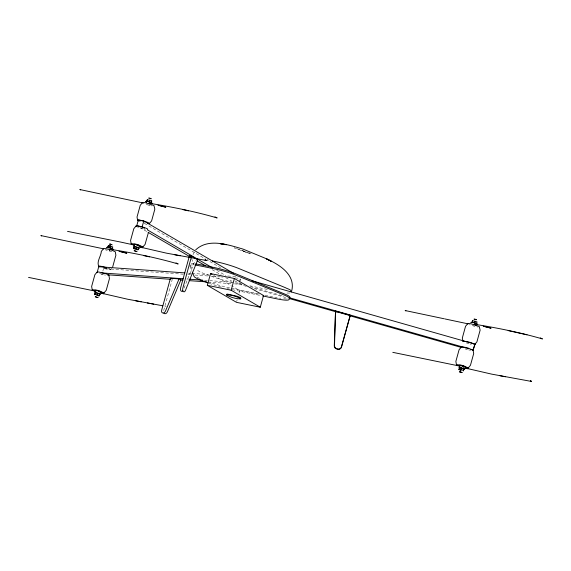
<?xml version="1.0" encoding="UTF-8"?>
<svg xmlns="http://www.w3.org/2000/svg" width="571" height="571" viewBox="0 0 571 571"><rect width="100%" height="100%" fill="white"/><g stroke="black" fill="none" stroke-linecap="round" stroke-linejoin="round"><path stroke-width="0.43" stroke-dasharray="2.85 2.14" d="M102.859 271.032L103.551 268.52L183.384 274.216M163.677 310.581L172.142 279.854M234.438 283.88L238.778 284.194L239.235 282.517M239.47 281.681L240.391 278.327M239.813 281.838L240.734 278.484M236.694 301.481L237.158 299.804M239.006 293.101L239.699 290.589L232.026 286.114M192.998 254.702L194.425 251.818M184.062 288.119L195.232 260.212M110.417 269.648L111.502 268.384M102.395 274.415L99.525 273.488L103.43 274.694M188.409 273.152L191.071 273.345M191.956 273.409L208.758 274.615M227.786 275.979L235.573 276.535L234.067 275.657M187.816 274.537L190.478 274.722M194.911 275.044L208.215 275.993M103.993 268.613L109.96 269.041L110.481 269.498A6.081 0.807 15.4 0 1 109.618 269.74L102.973 268.313M186.738 279.019L188.516 279.148M204.489 280.29L208.822 280.604M209.685 280.661L232.226 282.281M230.977 283.637L209.3 282.081A21.484 2.841 15.4 0 0 229.97 287.955L258.784 293.887M220.427 276.878L210.877 276.186L218.243 278.648A21.491 2.841 15.4 0 0 231.505 282.045L241.983 284.201M221.291 276.942L223.033 277.063M235.181 277.949L239.52 278.263M107.298 275.479L107.99 275.536M164.883 306.156L166.14 306.363M150.801 205.717L151.886 205.917M470.561 350.28L468.548 349.866M208.451 260.133L206.909 259.819L220.492 267.735M249.841 285.814L267.299 289.411M264.894 295.143L277.113 297.655M239.699 290.589L259.263 294.615M232.269 289.668L261.075 295.6M104.436 274.944L105.421 275.165M111.866 251.761L105.05 249.72M470.126 344.056L471.253 344.306M143.4 228.907L139.981 227.965A6.153 0.814 15.4 0 1 137.647 227.122M473.473 325.441L474.258 325.641M109.239 250.498L110.032 250.69M149.623 205.453L145.976 204.418M474.915 326.448L469.283 324.671M468.998 343.771L464.758 342.4M467.392 349.58L466.236 349.252A6.081 0.807 15.4 0 1 465.108 348.902M241.911 284.237L239.349 283.509L233.332 280.004M250.455 286.671L282.923 295.892M238.778 284.194L246.465 286.378M254.152 288.562L288.326 298.276M244.93 251.79L250.012 253.774L234.303 247.835L245.794 251.775M241.868 250.598L247.536 252.311M248.349 252.553L251.59 253.531M209.307 275.6L200.135 272.032L195.896 269.284M139.303 221.341L140.402 221.755M108.797 268.484L109.96 269.041M143.242 203.333L143.985 203.676M144.542 223.432L205.374 258.92M216.787 270.347L225.816 275.615M139.916 227.543L147.361 231.89M212.148 269.676L221.177 274.944M225.688 277.577L231.705 281.089M213.625 275.379L231.262 285.671M191.656 258.763L194.268 265.237M190.45 265.486L192.084 269.533M189.8 265.85L192.084 271.518M150.009 205.089A3.055 0.407 15.4 0 1 149.074 204.896M147.068 204.325A3.055 0.407 15.4 0 1 146.24 204.018M110.103 250.926A3.055 0.407 15.4 0 1 109.082 250.662M107.269 250.048A3.055 0.407 15.4 0 1 106.691 249.77M145.262 229.285A6.153 0.814 15.4 0 1 144.356 229.114M229.649 289.133A21.484 2.841 15.4 0 1 227.272 288.619M221.284 287.134A21.484 2.841 15.4 0 1 209.022 283.266M189.936 265.315A21.484 2.841 15.4 0 1 194.347 265.044M289.804 292.98A21.484 2.841 15.4 0 1 285.55 292.887M286.599 298.99A21.484 2.841 15.4 0 1 282.474 298.604M280.775 298.34A21.484 2.841 15.4 0 1 279.362 298.098M191.221 263.823A21.484 2.841 15.4 0 1 194.668 263.873M199.586 278.377A21.562 2.848 15.4 0 1 196.938 277.135M144.977 223.097A6.153 0.814 15.4 0 1 143.971 222.847M478.084 327.04A6.11 0.807 15.4 0 1 477.178 326.912"/><path stroke-width="0.86" d="M103.537 248.842L104.286 248.535A6.202 0.821 15.4 0 1 106.97 248.906L111.78 250.198L115.299 251.825L115.899 255.201L112.68 266.935M149.366 223.596L151.615 220.891L154.834 209.157L153.97 205.539L145.912 202.862A6.202 0.821 15.4 0 0 143.228 202.484L142.479 202.612L142.736 203.033M474.151 344.684L474.494 344.641A6.01 0.792 15.4 0 0 474.694 344.556L476.906 341.879L480.132 330.152L479.262 326.533L471.203 323.857A6.202 0.821 15.4 0 0 468.52 323.479L467.77 323.607L468.027 324.028M335.534 311.095L334.506 345.605A3.069 3.033 40.2 0 0 336.754 348.66L337.811 348.96A3.069 3.033 40.2 0 0 341.565 346.868L350.266 315.285L335.534 311.095L334.278 345.876A3.069 3.033 40.2 0 0 336.519 348.931L337.582 349.238A3.069 3.033 40.2 0 0 341.337 347.139L350.266 315.285M457.978 365.661L456.472 364.783L455.865 361.407L459.105 349.68L461.504 346.911L464.758 347.254A6.181 0.821 15.4 0 1 468.67 348.26L473.095 350.358L475.001 344.149L252.054 280.796M291.795 290.539C295.764 273.645 277.378 263.445 264.373 257.899L242.989 249.077C228.1 244.816 208.572 237.8 195.682 249.862M110.182 249.413L110.389 249.163M149.152 203.383L149.359 203.133M474.458 324.378L474.665 324.128M95.4 292.73L94.715 294.629L95.4 292.73L99.782 293.972L99.09 295.878L96.777 295.4M107.94 247.314L108.383 245.701L110.695 246.18L112.765 246.95L112.323 248.556L107.691 247.607L108.383 245.701M109.732 246.629L110.424 244.11L112.251 244.916M99.34 295.585L97.27 294.814L97.72 293.209M112.38 248.985A3.055 0.407 15.4 0 0 110.274 247.757L110.695 246.18M99.09 295.878L99.782 293.972M147.739 229.399L147.554 228.964A6.138 0.814 15.4 0 0 143.849 227.415L136.769 225.709L138.382 219.842L143.778 220.948L233.425 273.245M135.72 249.356L133.657 248.585L134.349 246.686L138.724 247.928L138.039 249.834L136.49 249.513M133.657 248.585L134.349 246.686M146.661 201.577L147.354 199.672L151.736 200.921L151.044 202.819L151.736 200.921M147.354 199.672L146.911 201.285L151.294 202.527M144.606 228.243L142.158 226.815L143.778 220.948M138.282 249.541L136.219 248.77L136.662 247.157M151.351 202.955A3.055 0.407 15.4 0 0 149.245 201.727L149.666 200.15M148.403 232.561L145.055 244.467L142.721 247.065L139.51 246.715M191.599 256.265L182.898 287.848A3.069 1.356 -78.4 0 0 183.32 291.495L183.755 291.752A3.069 1.356 -78.4 0 0 185.561 290.204L197.716 259.834L191.599 256.265L189.444 255.822L180.743 287.406A3.069 1.356 -78.4 0 0 181.157 291.053L181.599 291.31A3.069 1.356 -78.4 0 0 182.848 290.782M207.33 285.322L210.563 273.595L234.381 278.498L263.517 295.493L260.29 307.219L236.465 302.323L207.33 285.322L231.148 290.225L260.29 307.219M231.148 290.225L234.381 278.498M461.025 370.343L458.956 369.58L459.648 367.674L464.03 368.916L463.338 370.822L464.03 368.916M471.967 322.565L472.66 320.666L477.042 321.908L476.592 323.521L472.217 322.272L472.66 320.666M458.956 369.58L459.648 367.674M460.126 371.785C466.464 373.662 456.543 371.55 460.126 371.785L461.282 367.596M463.588 370.529L461.518 369.758L461.96 368.152M474.53 322.751L474.972 321.138M473.038 349.859L475.001 344.149M95.55 291.51L95.65 291.224M134.492 245.466L134.471 245.087L120.495 242.04L67.542 231.376M459.798 366.454L459.962 366.275M179.066 278.898L165.576 310.845A3.069 1.677 -69.6 0 1 163.285 312.965L162.671 312.922A3.069 1.677 -69.6 0 1 161.75 309.867L170.451 278.284L179.066 278.898L180.993 279.619L167.503 311.559A3.069 1.677 -69.6 0 1 165.212 313.686L164.591 313.636A3.069 1.677 -69.6 0 1 163.841 313.186M93.744 290.718L92.238 289.832L91.638 286.464L94.879 274.73L97.149 272.024A6.217 0.821 15.4 0 1 98.669 271.996L105.535 273.666A5.995 0.792 15.4 0 1 107.826 274.572L108.89 275.308L108.519 275.529M100.575 292.759L103.779 293.116L106.22 290.339L109.461 278.605L108.89 275.308M465.886 367.91L468.249 367.952L470.454 365.283L473.694 353.549L473.109 350.216M195.603 263.973A21.484 2.841 15.4 0 1 202.241 265.087L213.911 267.485A21.484 2.841 15.4 0 1 237.093 274.344L286.799 294.907A21.577 2.855 15.4 0 1 289.468 296.527L290.032 297.32L289.183 298.519L337.04 312.116M136.069 225.98L133.814 228.685L130.573 240.42L131.18 243.788L133.607 245.03M142.479 202.612L140.252 205.282L137.026 217.016L137.611 220.356M103.544 248.663L101.317 251.333C101.217 256.165 95.849 262.289 99.183 266.821M467.77 323.607L465.543 326.277L462.324 338.011L462.903 341.344M291.274 291.938C291.774 289.483 287.07 288.862 285.457 287.713L238.628 268.434A21.484 2.841 15.4 0 0 215.445 261.575L212.305 260.926M98.655 266.314L99.29 266.122A6.181 0.821 15.4 0 1 102.123 266.5L106.163 267.549M463.952 367.71L463.395 368.102L464.102 368.124M463.573 366.725L461.746 365.925M240.141 298.44L240.912 298.212L240.277 297.605A7.416 0.978 15.4 0 0 237.015 296.242L227.501 294.108A7.459 0.985 15.4 0 0 226.851 294.593M226.766 294.75L230.713 295.15A7.416 0.978 15.4 0 1 235.402 296.342M145.391 201.663L146.033 201.642L146.597 202.534M106.42 247.693L107.062 247.671M470.697 322.651L471.339 322.629M137.09 225.895L136.433 225.888A6.224 0.821 15.4 0 0 136.276 226.416M138.703 220.099L138.011 220.085A6.138 0.814 15.4 0 0 138.468 220.963M138.089 247.115L138.803 247.129M99.147 293.159L99.854 293.18M41.647 235.937L40.876 235.573L103.43 248.806M405.924 310.895L405.153 310.538L444.331 318.811M184.854 272.902L98.733 266.728L97.12 272.595L97.584 272.624M101.845 272.931L183.191 278.762M189.401 279.205L202.712 280.161M108.362 274.844L170.686 279.312M180.336 280.004L182.97 280.19M189.115 280.632L206.666 281.888M148.945 203.212C171.842 206.845 195.082 211.534 217.144 217.944L214.96 216.894M109.975 249.242C132.872 252.874 156.111 257.564 178.173 263.973L175.989 262.924M474.251 324.2C497.148 327.84 520.381 332.529 542.45 338.931L540.266 337.889M28.55 277.399L95.485 291.153M392.798 352.343L459.734 366.097M147.646 223.604L148.995 223.682A6.074 0.807 15.4 0 0 148.546 222.811A6.224 0.821 15.4 0 0 145.419 221.605L139.367 220.163M149.873 203.276L151.415 203.497M205.082 260.312L206.267 260.462L205.182 259.741L206.252 260.455L166.354 253.131L139.602 246.972M110.902 249.306L112.444 249.527M475.179 324.271L476.721 324.492M530.38 381.307L531.572 381.457L530.488 380.729L531.572 381.457L491.652 374.126L464.908 367.96M150.587 198.779C153.363 199.086 146.954 197.231 149.145 198.373M137.675 245.644L138.525 245.694L136.455 244.93M110.424 244.11L109.575 244.06L110.86 244.631M475.879 319.774C478.669 319.888 471.182 318.218 475.086 319.574M162.806 305.792L127.412 299.183L100.66 293.016M147.339 302.98L153.763 304.157M174.626 254.73L180.129 255.779M135.684 300.781L141.187 301.831M499.932 375.725L505.435 376.774M140.737 202.455L142.4 202.776M140.066 202.327L79.847 189.543L80.618 189.9M467.706 323.771L445.116 318.975M136.769 225.709L142.158 226.815M133.899 248.292L136.219 248.77M262.824 295.956L276.792 298.833A21.484 2.841 15.4 0 0 288.855 299.696L289.611 298.797A21.484 2.841 15.4 0 0 283.601 294.8L236.772 275.522A21.484 2.841 15.4 0 0 213.59 268.663L201.92 266.257A21.484 2.841 15.4 0 0 195.282 265.144M94.957 294.336L97.27 294.814M459.205 369.287L461.518 369.758M182.848 209.607L188.537 210.856M508.154 330.595L527.004 334.813M143.878 255.637L149.566 256.886M133.707 244.959L134.421 245.137M459.005 365.947L459.726 366.125M94.765 291.003L95.478 291.181M157.924 205.203L165.783 207.209L158.602 205.317M483.23 326.198L491.081 328.204L483.908 326.312M118.954 251.233L126.812 253.239L119.632 251.347M140.545 247.264L142.514 247.778M465.85 368.252L467.82 368.773M101.602 293.308L103.572 293.822M289.754 297.834L468.341 348.581M470.897 349.309L473.388 350.016M336.94 311.837L350.037 315.556M349.859 315.763L461.811 347.575M235.402 296.356L240.113 298.19A7.416 0.978 15.4 0 1 240.527 298.968L236.58 298.576A7.416 0.978 15.4 0 1 231.89 297.363L227.179 295.528A7.416 0.978 15.4 0 1 226.708 294.729M98.305 291.174L98.954 291.381M94.665 291.082L95.75 291.46M208.229 282.973L202.669 280.903A21.484 2.841 15.4 0 1 194.047 276.371L192.413 272.324M171.093 278.52L172.378 278.998M476.971 324.278L477.542 324.528M151.665 203.29L152.236 203.533M112.694 249.32L113.265 249.563M147.489 229.927L212.276 267.72M189.444 255.822L190.971 256.714M148.117 232.326L190.086 256.807M196.966 260.826L205.382 265.729M210.563 273.595L212.091 274.487M468.249 367.952L463.531 365.775A6.202 0.821 15.4 0 0 459.912 364.855L456.472 364.783M142.957 246.958L138.239 244.781A6.202 0.821 15.4 0 0 134.613 243.86L131.18 243.788M104.022 293.009L99.304 290.832A6.202 0.821 15.4 0 0 95.678 289.904L92.238 289.832M146.276 201.513A3.055 0.407 15.4 0 1 149.245 201.727M471.325 322.294A3.055 0.407 15.4 0 1 475.051 322.865A3.055 0.407 15.4 0 1 476.657 323.95M475.75 325.563A3.055 0.407 15.4 0 1 476.328 325.834M95.414 293.216A3.055 0.407 15.4 0 1 95.578 292.652A3.055 0.407 15.4 0 1 99.846 293.865A3.055 0.407 15.4 0 1 99.176 294.286M96.021 290.989A3.055 0.407 15.4 0 1 95.735 290.368A3.055 0.407 15.4 0 1 99.397 291.231A3.055 0.407 15.4 0 1 100.967 292.138M134.356 247.172A3.055 0.407 15.4 0 1 134.52 246.608A3.055 0.407 15.4 0 1 138.789 247.814A3.055 0.407 15.4 0 1 138.125 248.242M134.392 244.666A3.055 0.407 15.4 0 1 137.361 244.873A3.055 0.407 15.4 0 1 139.467 246.108M107.305 247.543A3.055 0.407 15.4 0 1 110.274 247.757M462.903 341.201A5.995 0.792 15.4 0 1 463.088 341.108L468.591 341.979A6.217 0.821 15.4 0 1 471.903 343.007L474.537 344.22A6.01 0.792 15.4 0 1 474.708 344.406M459.655 368.159A3.055 0.407 15.4 0 1 459.826 367.596A3.055 0.407 15.4 0 1 464.087 368.809A3.055 0.407 15.4 0 1 463.424 369.23M459.691 365.654A3.055 0.407 15.4 0 1 462.146 365.725A3.055 0.407 15.4 0 1 465.208 367.089M134.228 250.705L136.912 251.568L134.228 250.705M95.293 296.749L97.976 297.619L95.293 296.749M224.068 244.309L220.306 243.753L226.373 244.709L224.068 244.309M267.949 259.548L266.457 258.813L271.432 261.375L267.949 259.548"/></g></svg>
